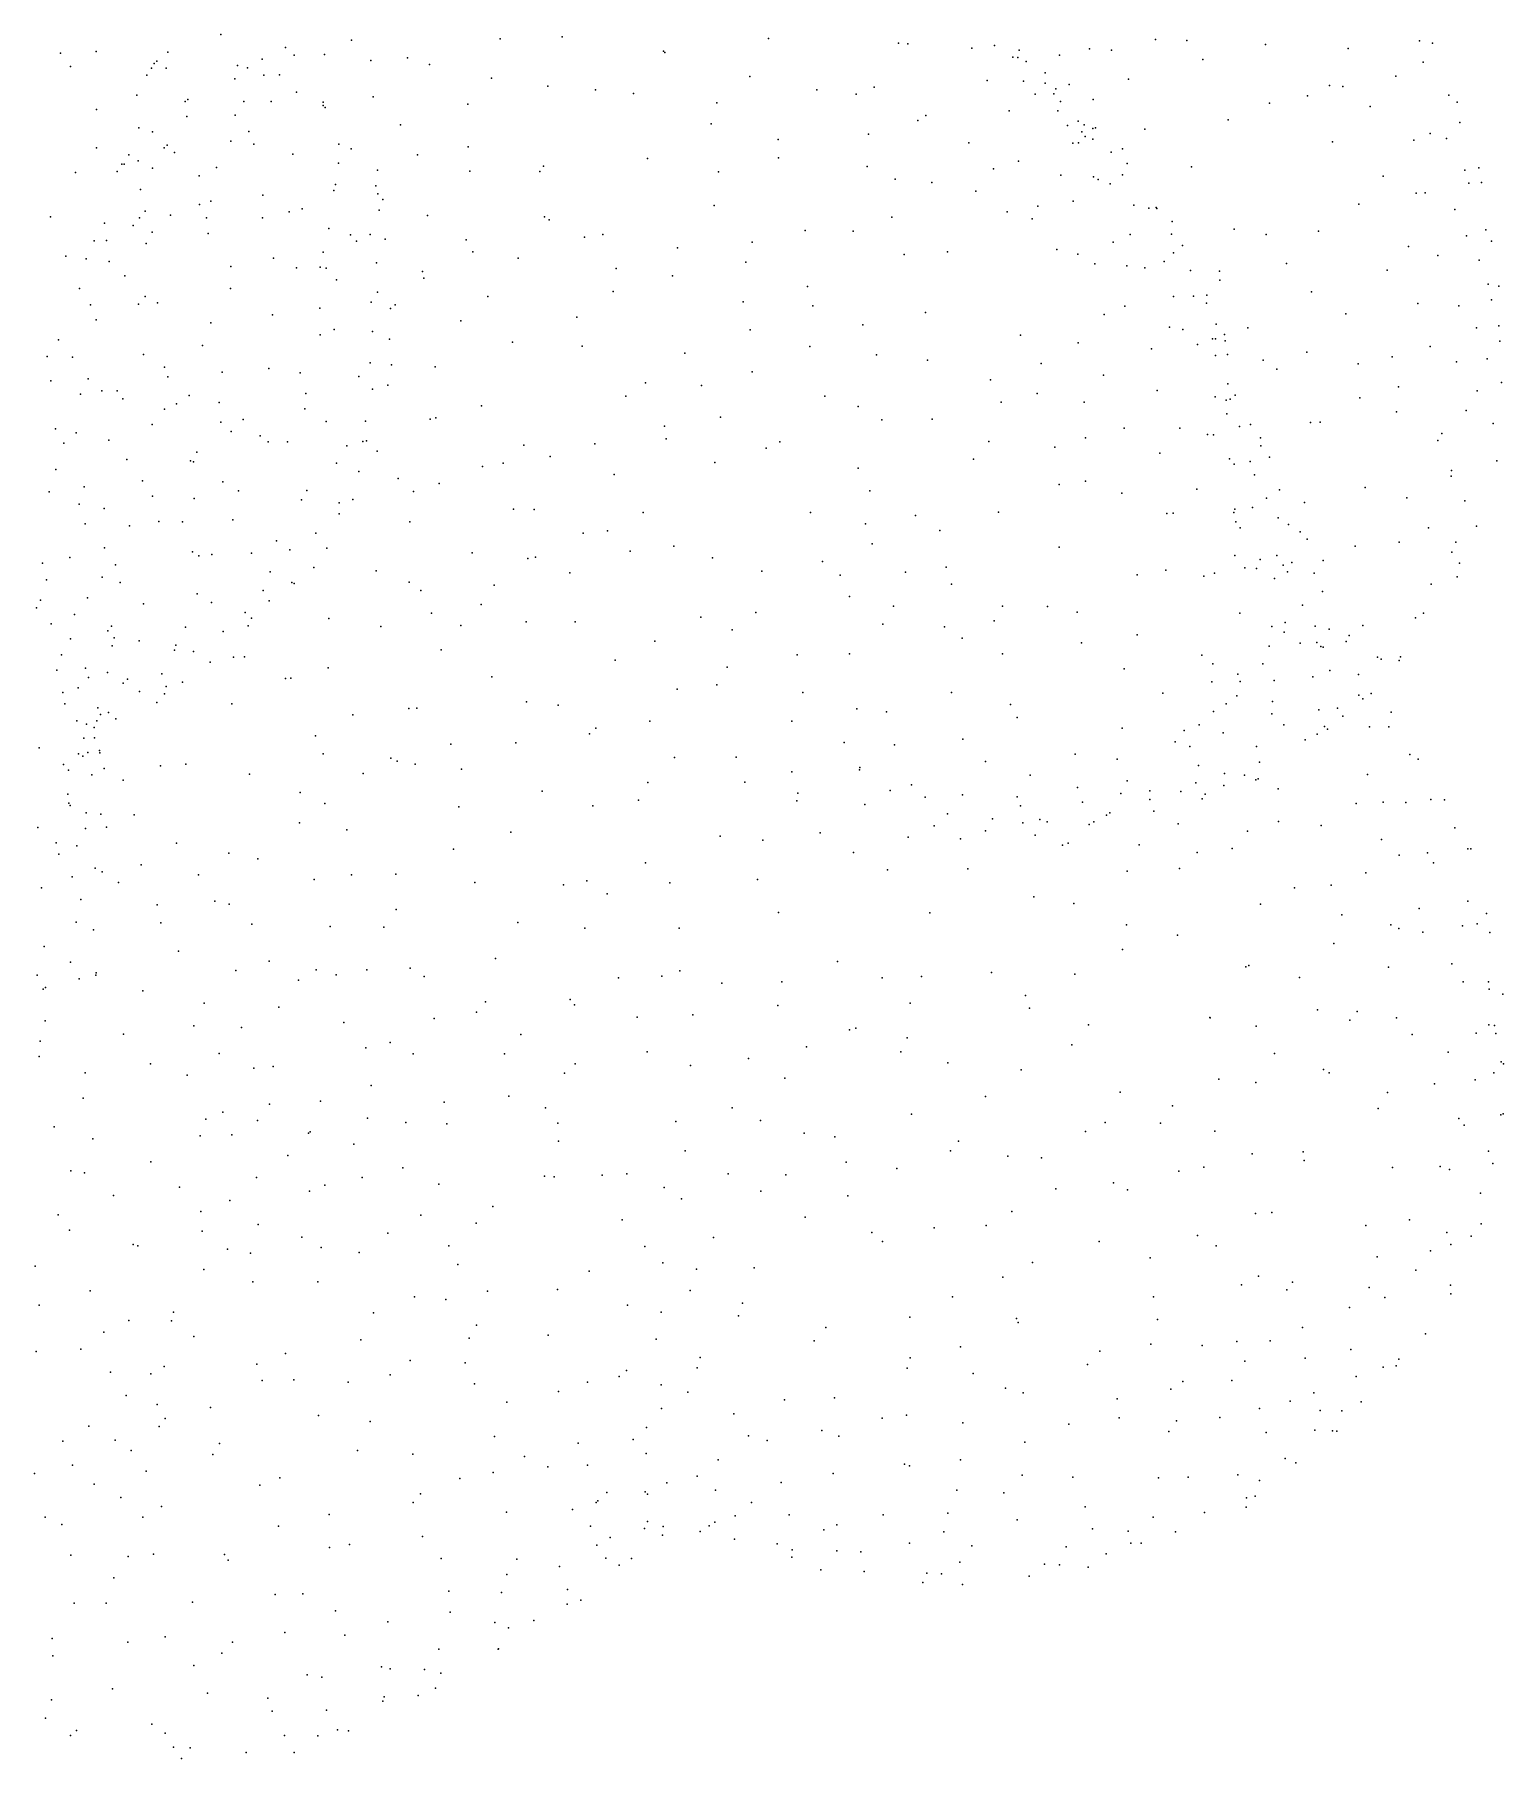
# Model space of a CAD drawing. Header units: metres. Extents: x -25 to 25, y -27.8 to 27.8.
# Drawn here: x 0.398 to 2.743, y -12.302 to -9.549 of the extents above; entities that cross this region are included whole.
import ezdxf

# ---------------------------------------------------------------- set-up
doc = ezdxf.new("R2010")
doc.units = ezdxf.units.M

msp = doc.modelspace()

# ---------------------------------------------------------------- linework, layer by layer
for p in [(0.6953, -9.5485, 15.2488), (1.2404, -9.5525, 19.9018), (1.5699, -9.5547, 19.6572), (0.4397, -9.5784, 22.1339), (0.4966, -9.5756, 15.5204), (0.6109, -9.5769, 20.8314), (0.7989, -9.5694, 21.6451), (0.8127, -9.5815, 21.5013), (0.8609, -9.5805, 20.0404), (0.9043, -9.5576, 15.2014), (1.1415, -9.5553, 15.1409), (1.4024, -9.5754, 19.7906), (1.4041, -9.5774, 15.1244), (1.7775, -9.5626, 15.1169), (1.7924, -9.5636, 19.348), (1.8944, -9.5701, 18.9823), (1.9307, -9.5661, 17.7069), (1.9702, -9.5738, 17.2523), (2.0344, -9.5817, 18.2327), (2.0823, -9.5712, 16.8957), (2.1172, -9.5738, 15.2127), (2.1879, -9.5566, 16.7439), (2.2379, -9.5579, 15.2813), (2.3635, -9.5645, 15.366), (2.4955, -9.5707, 15.5242), (2.609, -9.5587, 16.124), (2.6298, -9.5622, 15.9903), (0.4556, -9.5994, 15.5947), (0.5848, -9.6024, 20.3712), (0.589, -9.5946, 15.4541), (0.5934, -9.5909, 20.7222), (0.6081, -9.6023, 20.2711), (0.7221, -9.5983, 21.9084), (0.7383, -9.6019, 20.1055), (0.7613, -9.5879, 21.8107), (0.935, -9.5899, 19.9947), (0.9937, -9.586, 15.2206), (1.0285, -9.5967, 19.9448), (1.9601, -9.5847, 17.8783), (1.9679, -9.5854, 18.8026), (1.9814, -9.5917, 17.9595), (2.0115, -9.6098, 17.1744), (2.2632, -9.5883, 16.678), (2.6148, -9.5929, 15.7473), (0.5773, -9.6134, 20.4802), (0.718, -9.6195, 15.3923), (0.764, -9.6134, 21.1852), (0.7893, -9.6131, 15.3316), (1.1276, -9.6183, 19.897), (1.2178, -9.6309, 15.1959), (1.2938, -9.6369, 19.8108), (1.5398, -9.6157, 15.1182), (1.6469, -9.6369, 19.4972), (1.7383, -9.6328, 19.361), (1.919, -9.6219, 18.9176), (1.9767, -9.6233, 15.1454), (2.0113, -9.6262, 18.6946), (2.0286, -9.6354, 17.2939), (2.0497, -9.6284, 17.0954), (2.1445, -9.62, 16.8479), (2.4656, -9.6298, 15.4331), (2.4867, -9.6317, 16.4278), (2.5713, -9.6152, 16.2681), (0.5616, -9.6453, 22.0948), (0.6383, -9.6553, 15.4851), (0.6429, -9.6522, 22.0339), (0.732, -9.6553, 21.0557), (0.7761, -9.6554, 20.0277), (0.8165, -9.6404, 21.7546), (0.8591, -9.6568, 21.4837), (0.8591, -9.662, 21.6711), (0.8621, -9.6651, 21.576), (0.9387, -9.648, 15.3025), (1.0898, -9.6599, 15.2496), (1.3541, -9.6429, 15.1602), (1.4874, -9.6575, 19.6467), (1.7099, -9.6436, 15.1135), (1.9957, -9.6436, 17.7011), (2.0252, -9.6434, 18.0336), (2.0359, -9.6557, 17.4225), (2.088, -9.6523, 16.965), (2.3696, -9.6583, 16.5896), (2.4306, -9.6467, 16.5224), (2.5306, -9.6634, 15.5086), (2.6561, -9.6454, 15.8089), (2.6691, -9.6564, 15.9342), (0.4969, -9.6681, 15.6239), (0.6414, -9.6796, 20.1217), (0.7185, -9.6775, 15.4619), (0.9823, -9.6926, 19.8875), (1.4784, -9.6912, 15.1598), (1.8083, -9.6861, 15.1123), (1.8211, -9.6781, 19.1402), (1.954, -9.6704, 18.844), (2.0318, -9.6706, 17.6091), (2.0641, -9.6867, 18.1073), (2.3039, -9.6848, 16.6689), (2.6735, -9.6891, 16.0877), (0.5647, -9.6978, 20.6677), (0.5866, -9.7042, 20.7509), (0.7115, -9.7187, 20.9825), (0.7401, -9.7037, 21.9688), (1.5853, -9.7163, 19.4793), (1.7294, -9.7077, 19.2865), (2.0473, -9.6941, 18.5785), (2.0703, -9.7038, 18.4257), (2.0737, -9.6927, 18.341), (2.0752, -9.7114, 18.1964), (2.0875, -9.7158, 17.5213), (2.0879, -9.6989, 17.3558), (2.092, -9.6978, 17.1609), (2.1705, -9.6999, 15.1943), (2.4705, -9.72, 15.3933), (2.6004, -9.7172, 16.3153), (2.626, -9.7068, 16.2281), (2.6525, -9.7148, 15.6866), (0.4972, -9.7295, 22.181), (0.5486, -9.7408, 20.5942), (0.6051, -9.7296, 22.1199), (0.6097, -9.7251, 15.5758), (0.6214, -9.7372, 20.8276), (0.7481, -9.7239, 19.9724), (0.8104, -9.7397, 21.1677), (0.8841, -9.7238, 19.8984), (0.9038, -9.731, 21.6229), (1.0097, -9.7407, 15.3606), (1.0902, -9.7279, 15.3119), (1.3767, -9.7468, 19.6471), (1.5858, -9.7457, 15.1465), (1.8897, -9.7216, 18.9663), (2.0557, -9.7219, 15.1387), (2.0649, -9.7213, 18.0241), (2.1169, -9.7367, 17.4375), (2.1352, -9.7313, 16.964), (0.4633, -9.7687, 15.702), (0.5301, -9.7672, 20.3927), (0.5374, -9.7558, 20.4877), (0.5413, -9.7557, 15.6654), (0.5633, -9.7504, 20.1767), (0.5865, -9.7622, 20.0909), (0.6607, -9.774, 19.9687), (0.6885, -9.7609, 22.0665), (0.8832, -9.7538, 21.7714), (0.9455, -9.765, 15.4237), (1.093, -9.7667, 19.792), (1.2049, -9.7673, 19.7435), (1.2108, -9.7586, 15.2748), (1.4899, -9.7681, 19.5337), (1.7272, -9.7595, 15.1258), (1.929, -9.7629, 15.1172), (1.9689, -9.7511, 18.8072), (2.0367, -9.7734, 18.6707), (2.1348, -9.7728, 17.5881), (2.1423, -9.7546, 17.0557), (2.2451, -9.7598, 16.7775), (2.5511, -9.7747, 16.4189), (2.6817, -9.7652, 16.1356), (2.7038, -9.7616, 15.9431), (0.5673, -9.796, 20.6857), (0.8759, -9.7975, 21.8674), (0.8785, -9.7883, 21.2412), (0.9427, -9.7904, 21.463), (1.7722, -9.7794, 19.1479), (1.8306, -9.7848, 15.1168), (1.9009, -9.799, 18.9182), (2.0888, -9.7756, 18.34), (2.0961, -9.7803, 17.9591), (2.1151, -9.7872, 17.8266), (2.6041, -9.8018, 15.52), (2.6184, -9.8014, 16.3412), (2.6881, -9.7861, 15.7175), (2.7081, -9.7848, 16.0299), (0.6616, -9.8201, 22.1214), (0.6796, -9.8145, 20.8962), (0.7625, -9.8054, 21.0134), (0.8256, -9.827, 21.1346), (0.9463, -9.8031, 21.5987), (0.9483, -9.8289, 21.6807), (0.9542, -9.8119, 19.8037), (1.483, -9.8217, 15.2079), (1.9998, -9.8227, 15.1154), (2.056, -9.8148, 18.5945), (2.1533, -9.821, 17.7124), (2.1768, -9.826, 17.5363), (2.1886, -9.8248, 17.0508), (2.19, -9.8262, 17.2809), (2.5121, -9.8193, 15.3872), (2.6656, -9.8282, 15.6119), (0.4236, -9.8395, 22.247), (0.5099, -9.8498, 20.2561), (0.5556, -9.8537, 22.1934), (0.5657, -9.8416, 15.6847), (0.5746, -9.8306, 20.0369), (0.6154, -9.837, 20.8016), (0.6724, -9.8416, 15.6355), (0.7618, -9.8411, 22.0285), (0.8045, -9.8319, 15.5466), (1.0257, -9.8374, 19.7555), (1.2121, -9.8395, 19.6577), (1.2199, -9.8447, 15.3267), (1.7669, -9.8405, 15.1215), (1.9509, -9.8319, 18.8281), (1.9907, -9.8432, 18.7506), (2.2143, -9.8471, 15.163), (0.4934, -9.8782, 20.4582), (0.513, -9.8778, 20.1501), (0.5762, -9.8823, 20.7397), (0.5856, -9.8644, 19.9607), (0.6755, -9.8663, 19.8878), (0.868, -9.8586, 19.7973), (0.9024, -9.8683, 21.8266), (0.9119, -9.8785, 21.2854), (0.9341, -9.8681, 15.4974), (0.9576, -9.8755, 21.4942), (1.087, -9.8767, 15.4226), (1.2761, -9.8722, 19.5838), (1.3051, -9.8681, 15.2891), (1.5436, -9.8804, 15.191), (1.6285, -9.8614, 19.2554), (1.705, -9.8629, 19.1575), (2.12, -9.88, 18.2425), (2.1471, -9.8679, 18.0147), (2.2135, -9.8674, 17.3926), (2.2309, -9.8853, 16.8725), (2.3133, -9.8592, 16.7066), (2.3646, -9.868, 15.2379), (2.4481, -9.8626, 15.312), (2.684, -9.8701, 16.1998), (2.7151, -9.8606, 16.0955), (2.724, -9.8788, 15.8349), (0.4482, -9.9025, 15.7465), (0.4805, -9.9067, 20.3111), (0.517, -9.9112, 20.6133), (0.7796, -9.9056, 19.7983), (0.8589, -9.8962, 21.1693), (1.0976, -9.8959, 19.6528), (1.1703, -9.9058, 19.6048), (1.4246, -9.8891, 19.4376), (1.5336, -9.912, 19.2911), (1.7862, -9.9, 19.009), (1.8557, -9.8959, 15.1062), (2.0301, -9.8918, 18.6637), (2.0637, -9.8992, 18.5681), (2.2013, -9.9112, 17.8067), (2.2163, -9.8972, 17.6008), (2.5915, -9.887, 15.4436), (2.6387, -9.9013, 15.5157), (2.7046, -9.9092, 15.6684), (0.5421, -9.9342, 19.986), (0.7112, -9.9193, 20.9282), (0.8162, -9.9214, 21.0891), (0.854, -9.9201, 21.9452), (0.8639, -9.9219, 15.5632), (0.9439, -9.913, 21.3812), (1.0174, -9.9272, 19.6603), (1.0197, -9.9377, 15.4907), (1.3264, -9.9224, 19.479), (1.4164, -9.9341, 15.2634), (2.0906, -9.915, 18.4234), (2.142, -9.9181, 15.1169), (2.1705, -9.9214, 18.0895), (2.2435, -9.9252, 17.178), (2.2897, -9.9265, 15.1688), (2.3967, -9.9142, 16.6288), (2.5574, -9.925, 16.4425), (0.4697, -9.9544, 20.1873), (0.5748, -9.9669, 22.2073), (0.7109, -9.9544, 15.6678), (0.8801, -9.9406, 19.7281), (0.9455, -9.96, 21.7502), (1.1216, -9.9668, 15.4541), (1.3217, -9.9588, 15.3242), (1.6323, -9.9508, 19.1487), (2.2163, -9.967, 17.9382), (2.2482, -9.9665, 17.6992), (2.2694, -9.9647, 17.371), (2.2906, -9.941, 16.7521), (2.4368, -9.9598, 15.2585), (2.719, -9.9471, 16.1131), (2.7357, -9.9507, 15.9203), (0.4875, -9.9803, 22.2382), (0.5641, -9.9793, 15.7237), (0.5946, -9.9772, 19.8759), (0.8533, -9.9855, 21.1336), (0.9356, -9.9763, 21.3085), (0.9666, -9.9862, 21.4293), (0.9737, -9.9803, 21.5958), (1.5292, -9.9754, 15.2304), (1.6404, -9.9818, 15.167), (1.8206, -9.9924, 15.1111), (2.1387, -9.9822, 18.2866), (2.269, -9.9779, 17.546), (2.4918, -9.9947, 16.5342), (2.6064, -9.9783, 15.4203), (2.6722, -9.9821, 15.5439), (2.7244, -9.9725, 15.724), (0.4965, -10.0042, 20.0235), (0.6797, -10.0093, 19.7861), (0.778, -9.9961, 19.7308), (0.8766, -10.0196, 15.6124), (0.9377, -10.023, 21.8062), (1.0788, -10.0061, 19.5245), (1.2641, -10, 19.3879), (1.5408, -10.0202, 19.1528), (1.7207, -10.0125, 19.0177), (2.1058, -9.9958, 18.3836), (2.2098, -10.016, 18.1005), (2.2315, -10.0199, 15.1246), (2.2843, -10.011, 17.6253), (2.3353, -10.0168, 15.1611), (2.7004, -10.0173, 16.1982), (2.7359, -10.0137, 16.0264), (0.4363, -10.0361, 20.1759), (0.666, -10.0452, 15.7103), (0.8543, -10.028, 19.6715), (0.9647, -10.0349, 21.7086), (1.161, -10.04, 19.415), (1.2722, -10.0463, 19.3167), (1.6356, -10.0471, 19.0573), (1.972, -10.0287, 18.7155), (2.0641, -10.0408, 18.5241), (2.1811, -10.0506, 18.2241), (2.2548, -10.0435, 17.9304), (2.2789, -10.0345, 17.7484), (2.2835, -10.0344, 17.0173), (2.2977, -10.0277, 17.2974), (2.2988, -10.038, 17.4808), (2.626, -10.0468, 16.355), (2.7374, -10.0384, 15.8076), (0.4184, -10.063, 15.8054), (0.4585, -10.064, 20.5039), (0.5718, -10.0598, 15.7497), (0.9337, -10.073, 21.3335), (0.9677, -10.0761, 21.6129), (1.4362, -10.0574, 19.1938), (1.7421, -10.0603, 15.1371), (1.8237, -10.0686, 18.8639), (2.0053, -10.0741, 15.0892), (2.2834, -10.0612, 16.9206), (2.3028, -10.0597, 17.1947), (2.3598, -10.0689, 16.6766), (2.4291, -10.0558, 16.602), (2.5111, -10.0743, 15.2947), (2.5658, -10.0636, 16.4308), (2.6683, -10.0713, 15.5141), (2.7173, -10.0664, 15.648), (0.4243, -10.1019, 22.2411), (0.4837, -10.0984, 20.6091), (0.6058, -10.0796, 20.7975), (0.6109, -10.0953, 19.8372), (0.6977, -10.0876, 22.1125), (0.7722, -10.0821, 22.0423), (0.8223, -10.0891, 15.6765), (0.9156, -10.0949, 15.6398), (1.0379, -10.0794, 15.5604), (1.3733, -10.1047, 15.35), (1.5437, -10.0875, 19.0815), (1.9242, -10.1, 15.0936), (2.1049, -10.0928, 18.4023), (2.3815, -10.083, 15.1909), (2.7401, -10.1041, 15.8682), (0.4717, -10.1229, 20.0059), (0.5054, -10.1177, 15.798), (0.5299, -10.1176, 22.1995), (0.5391, -10.1303, 19.914), (0.6447, -10.1252, 20.857), (0.831, -10.1217, 21.1272), (0.9374, -10.1149, 19.6002), (0.9622, -10.1084, 21.5251), (1.3419, -10.1264, 19.1766), (1.4629, -10.1092, 19.1195), (1.66, -10.1263, 15.1873), (1.9988, -10.1218, 18.6219), (2.1904, -10.1172, 15.108), (2.2829, -10.1275, 17.893), (2.3007, -10.1324, 17.7856), (2.3033, -10.1066, 16.7788), (2.3068, -10.1308, 17.0609), (2.3149, -10.1244, 17.6193), (2.5139, -10.1287, 16.4802), (2.5758, -10.1111, 15.3635), (2.7014, -10.1175, 16.1631), (0.6054, -10.1468, 15.7757), (0.6249, -10.1386, 22.1548), (0.6926, -10.1363, 19.7735), (0.8298, -10.1462, 21.9601), (1.1117, -10.1417, 15.5506), (1.4933, -10.1599, 15.3011), (1.7129, -10.1427, 18.9177), (1.9412, -10.1359, 18.6892), (2.0739, -10.1356, 18.477), (2.3014, -10.1544, 16.8856), (2.5726, -10.1514, 16.3995), (2.6836, -10.1489, 15.5504), (0.4313, -10.1786, 20.495), (0.4643, -10.1846, 20.5934), (0.5859, -10.1714, 20.7894), (0.6953, -10.1677, 20.9292), (0.7122, -10.1824, 22.0692), (0.7313, -10.1636, 15.7351), (0.8639, -10.1668, 19.6484), (0.9265, -10.1663, 21.7571), (1.0299, -10.1628, 15.62), (1.0386, -10.161, 19.4421), (1.4037, -10.1743, 19.0838), (1.7506, -10.164, 15.1523), (1.8313, -10.163, 18.7917), (2.1375, -10.1771, 18.3335), (2.2266, -10.1771, 18.1632), (2.2707, -10.1872, 18.0454), (2.2805, -10.1879, 15.1304), (2.3218, -10.1744, 16.7146), (2.3392, -10.1716, 17.2414), (2.435, -10.168, 15.2249), (2.4507, -10.1675, 16.5503), (2.6451, -10.1856, 16.2842), (2.7267, -10.1697, 16.0052), (0.4446, -10.2014, 22.2134), (0.5168, -10.1962, 20.6852), (0.6573, -10.2157, 15.7857), (0.7585, -10.1894, 21.012), (0.7712, -10.1993, 19.7091), (0.8017, -10.1989, 21.0955), (0.8968, -10.2056, 21.2892), (0.9222, -10.1984, 15.6858), (0.9281, -10.1973, 21.3932), (0.9449, -10.2139, 21.4952), (1.1793, -10.2045, 19.235), (1.2924, -10.2021, 15.4668), (1.4064, -10.1943, 15.3678), (1.5662, -10.2094, 18.9655), (1.5882, -10.1992, 15.2515), (1.9217, -10.1984, 15.0984), (2.0268, -10.2076, 18.5313), (2.0758, -10.1928, 15.0868), (2.3555, -10.1927, 17.4469), (2.356, -10.2054, 17.5396), (2.6383, -10.197, 15.4368), (0.432, -10.2431, 20.0202), (0.5455, -10.2274, 22.1684), (0.6468, -10.2292, 22.1135), (0.6521, -10.2309, 20.8925), (0.8801, -10.2332, 21.8289), (1.1135, -10.2385, 19.2941), (1.146, -10.2334, 15.5886), (1.2212, -10.2223, 19.1544), (1.4841, -10.2322, 18.9953), (1.7131, -10.2413, 18.8417), (1.8969, -10.227, 18.6924), (2.1945, -10.2171, 18.2566), (2.3059, -10.2263, 17.9088), (2.3134, -10.2347, 16.7903), (2.3386, -10.2306, 17.7294), (2.3699, -10.2234, 17.3169), (2.7324, -10.2292, 15.8546), (0.5702, -10.2612, 20.7737), (0.6985, -10.2628, 20.9728), (0.9158, -10.2464, 21.7082), (0.9788, -10.2578, 19.4782), (1.0439, -10.2654, 19.3735), (1.3237, -10.2512, 19.0498), (2.0337, -10.2675, 15.104), (2.0758, -10.2618, 18.4448), (2.3457, -10.2516, 17.0668), (2.6597, -10.2537, 15.5135), (2.6603, -10.2448, 16.2029), (0.4213, -10.2791, 20.4721), (0.4774, -10.271, 20.6236), (0.5863, -10.2861, 15.8582), (0.6529, -10.2895, 19.8048), (0.7238, -10.2774, 19.7447), (0.8244, -10.2917, 21.8722), (0.833, -10.277, 15.7564), (0.8845, -10.2964, 21.418), (0.9064, -10.2913, 19.5796), (1.003, -10.2784, 15.6982), (1.7314, -10.2774, 15.1924), (2.1339, -10.2813, 18.3453), (2.2539, -10.2749, 18.1298), (2.3651, -10.2893, 16.6058), (2.3857, -10.2756, 17.2414), (2.4254, -10.2958, 16.5092), (2.5227, -10.2718, 15.3166), (2.589, -10.2883, 16.3072), (2.6817, -10.2934, 16.0919), (0.4691, -10.2988, 22.148), (0.5093, -10.3056, 15.8957), (0.7145, -10.3239, 21.0393), (0.8846, -10.3143, 21.5106), (1.1629, -10.3064, 15.6388), (1.196, -10.3071, 19.136), (1.3695, -10.3122, 15.4849), (1.6367, -10.3122, 18.8379), (1.8045, -10.3167, 15.1745), (1.9371, -10.3113, 18.6072), (2.2058, -10.3135, 18.2436), (2.216, -10.3133, 15.1453), (2.3127, -10.3119, 17.9332), (2.3144, -10.3064, 16.844), (2.3428, -10.3041, 16.9703), (2.3836, -10.3206, 17.1131), (0.4787, -10.3302, 19.9408), (0.5495, -10.3333, 22.0924), (0.5967, -10.3262, 20.876), (0.6344, -10.3269, 22.0443), (0.8472, -10.3452, 21.715), (0.9975, -10.327, 19.4177), (1.2738, -10.3449, 15.5956), (1.3126, -10.3412, 18.9791), (1.7248, -10.3299, 18.7649), (1.8433, -10.3409, 18.6612), (2.3159, -10.3271, 16.6771), (2.3227, -10.3367, 15.1811), (2.4, -10.3312, 17.6247), (2.4189, -10.343, 17.4797), (2.6235, -10.3365, 16.1929), (2.7001, -10.3339, 15.8851), (0.5097, -10.3684, 20.6647), (0.6502, -10.3747, 20.9931), (0.681, -10.3793, 15.8828), (0.7446, -10.3772, 21.1569), (0.7844, -10.3573, 19.6953), (0.8055, -10.3716, 21.3034), (0.8647, -10.3691, 15.8025), (1.0966, -10.3765, 15.7154), (1.3489, -10.3735, 15.5549), (1.4188, -10.366, 18.9057), (1.7351, -10.362, 15.2319), (2.034, -10.3671, 18.4677), (2.3144, -10.3808, 16.8001), (2.3814, -10.3808, 17.8112), (2.4296, -10.3545, 17.377), (2.5065, -10.3657, 15.345), (2.5767, -10.3594, 15.4199), (2.6607, -10.3755, 15.6236), (2.6672, -10.3594, 16.0298), (0.4106, -10.3929, 20.0671), (0.4546, -10.3838, 20.5326), (0.5275, -10.3957, 19.9047), (0.6603, -10.3812, 19.8019), (0.7742, -10.4065, 21.7813), (0.8442, -10.3998, 19.6425), (0.9436, -10.4051, 19.5196), (1.1854, -10.3853, 19.0924), (1.1979, -10.3834, 15.6788), (1.2527, -10.4085, 18.9684), (1.4807, -10.3843, 15.4357), (1.5591, -10.4056, 18.8043), (1.6563, -10.3903, 18.7698), (1.7887, -10.4071, 18.6615), (1.8533, -10.3992, 15.1833), (2.2044, -10.4043, 18.2483), (2.3305, -10.4003, 17.9385), (2.3492, -10.4014, 16.5384), (2.3547, -10.3871, 16.9156), (2.3917, -10.3959, 17.0306), (2.3984, -10.4065, 16.4567), (2.4051, -10.392, 17.7179), (2.4556, -10.3886, 16.3959), (2.6728, -10.393, 15.9427), (0.4174, -10.4194, 20.3828), (0.5059, -10.4152, 15.9583), (0.5346, -10.4236, 20.7863), (0.8088, -10.4236, 21.656), (0.8124, -10.4253, 21.4672), (0.996, -10.423, 19.3993), (1.1319, -10.4279, 19.1491), (1.6844, -10.4122, 15.279), (1.8622, -10.4263, 18.6086), (2.1584, -10.4113, 15.1568), (2.2651, -10.4137, 15.1918), (2.2819, -10.409, 18.0904), (2.3775, -10.4172, 15.2527), (2.4411, -10.409, 17.5568), (2.6279, -10.4267, 16.0696), (2.6693, -10.415, 15.7363), (0.4076, -10.4518, 20.2967), (0.4827, -10.4484, 20.622), (0.5718, -10.4578, 20.9198), (0.6578, -10.442, 21.0626), (0.6808, -10.4558, 21.8878), (0.763, -10.4364, 19.7153), (0.7725, -10.4533, 15.897), (1.0147, -10.4364, 15.7792), (1.1111, -10.459, 15.7573), (1.6991, -10.4463, 18.7017), (1.7695, -10.4615, 15.2703), (1.9435, -10.4616, 18.5243), (2.0152, -10.4623, 15.1798), (2.4223, -10.4601, 15.3227), (2.4542, -10.4383, 17.2505), (0.4011, -10.464, 16.0293), (0.4246, -10.49, 22.0018), (0.4618, -10.475, 20.4963), (0.7341, -10.4715, 21.2978), (0.7443, -10.481, 21.3852), (0.8677, -10.4813, 19.5942), (1.032, -10.4727, 19.2916), (1.1827, -10.4868, 19.023), (1.2613, -10.4867, 15.7206), (1.4617, -10.4793, 18.7955), (1.5498, -10.4719, 15.4443), (1.7524, -10.4904, 18.64), (1.93, -10.4852, 15.2093), (2.0629, -10.4714, 18.4106), (2.3226, -10.4728, 16.4909), (2.3947, -10.4879, 16.3676), (2.603, -10.4803, 16.0087), (2.6156, -10.473, 15.6227), (0.4557, -10.5135, 20.4176), (0.5149, -10.501, 19.895), (0.5208, -10.4933, 16.012), (0.5254, -10.5121, 20.7329), (0.5652, -10.5167, 20.9937), (0.639, -10.4951, 15.9698), (0.6993, -10.5021, 21.7268), (0.739, -10.493, 21.6114), (0.9509, -10.4938, 19.4659), (1.0786, -10.4925, 19.1929), (1.3885, -10.5176, 15.6651), (1.5121, -10.4993, 15.5335), (1.851, -10.4944, 15.2494), (1.8792, -10.5127, 18.5544), (2.1584, -10.5074, 18.295), (2.3736, -10.494, 17.9225), (2.3929, -10.5033, 16.9155), (2.4424, -10.4934, 17.7499), (2.465, -10.4981, 17.1368), (2.4921, -10.5182, 17.5489), (2.4971, -10.5084, 17.4123), (2.5189, -10.4924, 16.1823), (0.4412, -10.5393, 21.9355), (0.5219, -10.525, 20.8371), (0.6217, -10.5316, 19.8131), (0.6239, -10.524, 21.8311), (0.652, -10.5338, 21.2297), (0.7158, -10.543, 15.9819), (0.7334, -10.5426, 19.7063), (1.0473, -10.5315, 15.8279), (1.6158, -10.5395, 18.6766), (1.6994, -10.5377, 15.3803), (1.9437, -10.5377, 18.4852), (2.0697, -10.5199, 15.2145), (2.2619, -10.5398, 18.133), (2.3694, -10.5253, 15.338), (2.4186, -10.5206, 17.8547), (2.4454, -10.5198, 16.2492), (2.4518, -10.5262, 17.0478), (2.4556, -10.5271, 15.4175), (2.5422, -10.543, 15.5773), (2.5481, -10.5462, 16.0044), (2.5788, -10.5423, 15.6903), (0.4337, -10.5636, 20.1214), (0.4794, -10.5608, 16.0799), (0.5146, -10.5676, 20.6696), (0.6014, -10.5695, 16.0407), (0.6785, -10.5511, 21.4672), (0.8669, -10.5603, 19.5651), (1.325, -10.5477, 15.7438), (1.5036, -10.5592, 18.7161), (2.1379, -10.5618, 15.254), (2.2794, -10.5537, 16.6085), (2.319, -10.5703, 16.716), (2.359, -10.5537, 16.8178), (2.4658, -10.5644, 17.792), (2.5119, -10.5709, 17.221), (2.5767, -10.5482, 15.7922), (0.4433, -10.5995, 20.2362), (0.4678, -10.592, 19.9277), (0.484, -10.5753, 21.8543), (0.5398, -10.5845, 21.7783), (0.5467, -10.578, 21.0737), (0.5657, -10.598, 19.8366), (0.6081, -10.5897, 21.2788), (0.6341, -10.5832, 21.403), (0.7985, -10.5771, 19.6328), (0.8074, -10.5765, 15.9422), (1.1279, -10.5744, 19.0493), (1.4238, -10.5941, 15.7348), (1.4871, -10.5871, 15.6594), (1.6245, -10.5994, 15.5499), (1.8618, -10.5993, 18.52), (2.1992, -10.6006, 15.3172), (2.2774, -10.5826, 16.5128), (2.3227, -10.5819, 16.3335), (2.3769, -10.5804, 16.255), (2.439, -10.5744, 16.1632), (2.5321, -10.6012, 17.553), (0.4464, -10.6174, 16.1345), (0.4989, -10.6241, 20.9709), (0.5933, -10.6157, 21.5248), (0.6058, -10.6016, 21.6579), (0.7129, -10.6174, 16.0213), (0.9957, -10.6252, 15.899), (1.0084, -10.6246, 19.2485), (1.1836, -10.6142, 15.8411), (1.2342, -10.6195, 18.8592), (1.7108, -10.6255, 15.4754), (1.956, -10.6188, 15.3273), (2.3005, -10.6176, 15.3762), (2.3174, -10.605, 18.0911), (2.3746, -10.6139, 15.4285), (2.4486, -10.6269, 16.0012), (2.4785, -10.6246, 16.9922), (2.5121, -10.6039, 17.6693), (2.5189, -10.6094, 15.6713), (0.4654, -10.6447, 21.6733), (0.4808, -10.6501, 21.5806), (0.4934, -10.6555, 21.0691), (0.4976, -10.6449, 20.8369), (0.5033, -10.6346, 20.7537), (0.5164, -10.6313, 21.1539), (0.5278, -10.6417, 21.2859), (0.906, -10.635, 19.4633), (1.3804, -10.645, 18.7313), (1.6069, -10.6452, 18.6238), (1.758, -10.6303, 18.563), (1.9668, -10.6395, 18.429), (2.2573, -10.6511, 18.1829), (2.2803, -10.6297, 16.4108), (2.3732, -10.6338, 16.1426), (2.3926, -10.651, 15.5175), (2.4576, -10.654, 17.8965), (2.487, -10.6374, 15.8321), (2.5292, -10.6544, 17.1235), (2.5602, -10.6544, 17.2469), (2.564, -10.6308, 17.4373), (0.477, -10.6726, 19.9033), (0.4936, -10.6718, 21.3915), (0.8466, -10.6687, 19.5396), (1.0628, -10.6821, 15.906), (1.1664, -10.6798, 18.9257), (1.2842, -10.6654, 18.7971), (1.294, -10.6567, 15.8341), (1.6908, -10.6793, 15.5999), (1.7709, -10.683, 15.5242), (1.8803, -10.6741, 15.4104), (2.1347, -10.6565, 15.3457), (2.2189, -10.6785, 15.4099), (2.2335, -10.6603, 16.3163), (2.2958, -10.6639, 16.632), (2.4267, -10.675, 15.6407), (2.4456, -10.666, 16.8894), (2.4621, -10.6581, 15.7209), (0.4056, -10.6876, 21.5966), (0.4682, -10.6973, 21.2106), (0.4753, -10.7012, 21.0004), (0.4829, -10.6955, 20.312), (0.502, -10.6919, 16.1716), (0.5023, -10.6959, 20.4312), (0.8588, -10.6975, 15.9806), (0.9667, -10.7041, 15.9453), (0.9772, -10.7089, 19.2606), (1.42, -10.7032, 15.8397), (1.5184, -10.7029, 18.6266), (1.9161, -10.7096, 18.4443), (2.0597, -10.6979, 15.3993), (2.1266, -10.7057, 18.3215), (2.2424, -10.6857, 16.2352), (2.3491, -10.6857, 16.052), (2.3538, -10.7108, 18.0986), (2.5936, -10.6985, 17.54), (2.6068, -10.7059, 17.3269), (0.4443, -10.7146, 20.0542), (0.4524, -10.7235, 21.1065), (0.4898, -10.731, 20.78), (0.5092, -10.7209, 20.5474), (0.599, -10.7167, 16.1561), (0.6396, -10.7137, 19.7209), (0.7413, -10.73, 19.6053), (0.9229, -10.7288, 19.341), (1.0057, -10.7138, 19.1722), (1.0795, -10.7218, 19.0399), (1.6072, -10.7261, 15.7486), (1.7153, -10.7232, 15.6789), (1.7155, -10.7195, 18.5459), (1.9877, -10.7315, 15.4719), (2.2561, -10.716, 16.1485), (2.2979, -10.7286, 18.1748), (2.3298, -10.7315, 15.6077), (2.3514, -10.7371, 15.7575), (2.5263, -10.7307, 17.8519), (0.4514, -10.7619, 19.9119), (0.5394, -10.7395, 19.8166), (0.8219, -10.7593, 19.4886), (1.2086, -10.7572, 18.8534), (1.3772, -10.7433, 18.7153), (1.5319, -10.7426, 15.8303), (1.6165, -10.76, 18.5691), (1.7639, -10.756, 15.7671), (1.7983, -10.7472, 18.4866), (1.8794, -10.7629, 15.6002), (1.9667, -10.7662, 15.58), (2.063, -10.7514, 18.3568), (2.1323, -10.7606, 16.2337), (2.1426, -10.7406, 15.4728), (2.1788, -10.7563, 16.0652), (2.228, -10.7576, 18.2518), (2.2519, -10.7436, 16.5589), (2.2672, -10.7621, 15.907), (2.2967, -10.748, 16.6382), (2.3479, -10.7391, 15.862), (2.3837, -10.7534, 16.7424), (0.4528, -10.7761, 20.9443), (0.4551, -10.78, 20.1278), (0.4807, -10.7915, 20.2658), (0.504, -10.7939, 20.3666), (0.8613, -10.777, 19.4058), (1.0756, -10.7822, 15.9486), (1.2896, -10.7804, 18.7755), (1.3625, -10.7712, 15.9098), (1.6153, -10.7726, 15.8741), (1.7234, -10.7781, 15.8432), (1.8202, -10.7666, 15.6978), (1.8554, -10.7934, 15.8368), (1.9721, -10.7807, 18.3925), (2.0712, -10.7748, 15.5726), (2.1147, -10.7919, 16.0012), (2.1789, -10.7704, 15.5944), (2.1849, -10.7891, 15.8877), (2.2624, -10.7695, 15.6554), (2.508, -10.777, 16.9315), (2.5511, -10.7748, 17.044), (2.5872, -10.7749, 17.7874), (2.6271, -10.7705, 17.6331), (2.6492, -10.771, 17.3984), (0.4034, -10.8152, 19.9653), (0.4795, -10.8168, 20.7513), (0.5127, -10.8144, 20.4546), (0.5569, -10.7946, 19.7544), (0.8213, -10.8074, 16.0785), (0.8969, -10.8188, 19.2952), (1.8343, -10.8123, 15.9717), (1.9165, -10.8202, 16.0367), (1.9276, -10.8012, 15.7573), (1.9757, -10.8074, 15.912), (2.0029, -10.8025, 16.1282), (2.0145, -10.806, 15.8119), (2.0816, -10.8104, 15.8879), (2.0895, -10.8062, 15.6613), (2.1097, -10.7953, 16.3349), (2.224, -10.809, 16.4953), (2.3345, -10.8212, 16.6579), (2.3843, -10.8054, 18.12), (2.4522, -10.812, 16.8229), (2.6654, -10.8157, 17.5687), (0.4324, -10.8394, 20.0609), (0.4656, -10.8445, 19.8538), (0.6247, -10.8401, 19.6635), (1.1585, -10.8227, 15.9493), (1.4928, -10.8288, 18.6114), (1.5608, -10.8353, 15.968), (1.6522, -10.8235, 15.9556), (1.7928, -10.8303, 18.4593), (1.8762, -10.8331, 18.4344), (1.9956, -10.8276, 16.2305), (2.0393, -10.8432, 16.3098), (2.0483, -10.8401, 18.3691), (2.1615, -10.8428, 16.4356), (2.31, -10.8484, 18.2215), (2.5485, -10.8341, 17.9311), (2.6866, -10.8491, 17.3376), (0.4367, -10.8578, 20.8646), (0.5685, -10.8747, 16.2979), (0.7083, -10.8562, 16.1908), (0.7545, -10.8653, 19.4943), (1.067, -10.8498, 18.9842), (1.3737, -10.8713, 15.9583), (1.7058, -10.8548, 16.0213), (2.2543, -10.8549, 16.5645), (2.5768, -10.8591, 16.998), (2.6217, -10.8555, 17.8351), (2.6314, -10.8717, 17.0914), (2.6909, -10.8492, 17.4221), (0.4584, -10.8938, 20.173), (0.495, -10.8799, 20.6407), (0.5061, -10.8859, 20.5388), (0.5321, -10.9028, 19.7053), (0.6596, -10.8905, 19.5948), (0.8447, -10.8979, 19.3082), (0.9041, -10.8909, 19.2128), (0.9747, -10.8895, 16.0486), (1.101, -10.9029, 16.009), (1.2798, -10.9005, 15.9763), (1.4124, -10.9035, 18.6592), (1.5523, -10.8983, 18.5659), (1.7599, -10.8825, 16.0978), (1.8882, -10.8811, 16.1736), (2.1424, -10.8848, 18.3378), (2.2262, -10.8804, 18.283), (2.5235, -10.8873, 18.0286), (0.4092, -10.9115, 16.3828), (0.472, -10.9302, 19.7725), (1.2425, -10.9068, 18.8032), (1.3124, -10.9211, 18.7458), (1.9932, -10.9259, 16.3308), (2.4095, -10.9114, 18.157), (2.4679, -10.9073, 16.8089), (0.5941, -10.9385, 19.632), (0.686, -10.9328, 16.2788), (0.7089, -10.9374, 19.4984), (0.9753, -10.9461, 19.0698), (1.5857, -10.9511, 16.0695), (1.8274, -10.9512, 18.4414), (2.0575, -10.9364, 18.3827), (2.3556, -10.9376, 18.2254), (2.4852, -10.9544, 18.1071), (2.6086, -10.9443, 17.9385), (2.6863, -10.9327, 17.2009), (2.7164, -10.9527, 17.5911), (0.4644, -10.9663, 20.6739), (0.4924, -10.9788, 16.435), (0.5995, -10.9675, 16.386), (0.7448, -10.9697, 19.4031), (0.8698, -10.973, 19.211), (0.9555, -10.9741, 16.1287), (1.1698, -10.9666, 16.043), (1.2768, -10.9757, 16.0336), (1.4274, -10.9758, 16.0442), (2.1416, -10.9704, 18.3608), (2.5636, -10.9706, 16.9278), (2.5764, -10.9765, 18.0194), (2.6147, -10.9824, 17.0098), (2.6776, -10.9724, 17.8185), (2.701, -10.9692, 17.6744), (2.7215, -10.983, 17.4803), (0.4133, -11.0053, 19.8225), (0.628, -11.0124, 19.5488), (2.1352, -11.0097, 16.4635), (2.2229, -10.9872, 16.5505), (2.4725, -11.0004, 16.8009), (0.4555, -11.0304, 20.3148), (0.7725, -11.0285, 19.3228), (0.9977, -11.04, 19.0156), (1.134, -11.0245, 18.8905), (1.6799, -11.0292, 16.1618), (2.332, -11.0375, 16.6342), (2.3369, -11.0354, 18.2843), (2.5597, -11.0381, 18.083), (2.6607, -11.0329, 17.0849), (0.4024, -11.051, 20.1503), (0.4691, -11.0567, 20.4331), (0.496, -11.051, 16.4992), (0.4962, -11.0471, 19.674), (0.7193, -11.0436, 16.3775), (0.8196, -11.0587, 19.2059), (0.8477, -11.0425, 16.2726), (0.8797, -11.0502, 19.1326), (0.9286, -11.0422, 16.2129), (1.0201, -11.0531, 16.1536), (1.3304, -11.0553, 18.7479), (1.3994, -11.0527, 16.102), (1.4285, -11.0439, 18.6631), (1.4954, -11.0638, 18.6097), (1.5912, -11.0617, 16.1542), (1.7514, -11.0551, 16.2277), (1.8142, -11.053, 18.4401), (1.9259, -11.0467, 16.339), (2.059, -11.0492, 18.4028), (2.4175, -11.0548, 18.2325), (2.6788, -11.0614, 17.8897), (2.7193, -11.0616, 17.7446), (0.4121, -11.0732, 16.5248), (0.4155, -11.0709, 20.7188), (0.5708, -11.0758, 19.5717), (0.6687, -11.0958, 19.4339), (1.1181, -11.0937, 16.1596), (1.253, -11.0899, 16.1208), (1.7962, -11.0955, 16.2878), (1.9804, -11.0836, 18.4137), (2.7205, -11.0731, 17.2582), (2.7423, -11.0815, 17.4127), (0.4153, -11.1238, 20.2998), (0.7883, -11.1023, 16.3939), (1.0361, -11.1199, 16.2105), (1.1037, -11.1098, 18.9123), (1.2603, -11.0982, 18.8122), (1.3601, -11.1182, 16.1571), (1.4493, -11.1145, 16.1568), (1.585, -11.0992, 18.5434), (1.9864, -11.1036, 16.3974), (2.2746, -11.1186, 16.6024), (2.275, -11.1189, 18.3407), (2.4462, -11.1065, 16.7528), (2.498, -11.1226, 16.8255), (2.5096, -11.1091, 18.1701), (2.5723, -11.1191, 16.9155), (0.5401, -11.1452, 16.5911), (0.6526, -11.1321, 16.5454), (0.7286, -11.1344, 16.4888), (0.892, -11.1263, 16.3419), (1.1744, -11.1455, 18.8703), (1.6991, -11.1385, 18.4646), (1.7091, -11.1357, 16.2622), (1.791, -11.1513, 18.4441), (2.0807, -11.1304, 16.4676), (2.3484, -11.1324, 16.6608), (2.5977, -11.1455, 18.0773), (2.6999, -11.1435, 17.1615), (2.7197, -11.1302, 17.8126), (2.729, -11.1313, 17.3237), (2.7313, -11.144, 17.7103), (0.4068, -11.1562, 20.6404), (0.6928, -11.1763, 19.3781), (0.9272, -11.167, 19.0358), (0.9657, -11.1584, 16.3081), (1.0027, -11.1766, 18.9842), (1.1482, -11.1768, 16.2429), (1.376, -11.1732, 18.7225), (1.6305, -11.1653, 16.2553), (1.7809, -11.1733, 16.3321), (2.0542, -11.162, 18.4092), (2.3779, -11.1763, 18.2899), (2.6552, -11.1739, 17.9878), (0.4056, -11.181, 20.3749), (0.479, -11.2071, 19.6571), (0.5831, -11.1928, 16.6566), (0.7484, -11.1994, 19.2746), (0.7791, -11.1969, 16.5354), (1.261, -11.1928, 18.8214), (1.4455, -11.195, 16.2335), (1.5377, -11.1841, 16.2467), (1.8561, -11.1908, 16.3682), (1.9731, -11.2022, 18.4208), (2.4557, -11.2015, 16.7974), (2.4648, -11.2068, 18.2272), (2.7279, -11.2068, 17.769), (2.7397, -11.1892, 17.4342), (2.7433, -11.1925, 17.5439), (0.6415, -11.2104, 19.442), (0.9354, -11.2274, 16.4635), (1.2444, -11.2077, 16.246), (1.5958, -11.2153, 18.5367), (2.2887, -11.2168, 18.3496), (2.348, -11.2223, 16.6842), (2.6332, -11.2245, 17.0573), (2.6982, -11.2179, 17.8767), (0.4758, -11.2474, 16.7169), (0.7733, -11.2568, 16.6591), (0.8545, -11.2521, 16.5818), (1.0522, -11.254, 18.95), (1.1554, -11.2444, 18.8831), (1.9163, -11.2446, 16.419), (2.1314, -11.238, 18.4006), (2.2148, -11.2595, 18.3776), (2.558, -11.2386, 16.9267), (0.6714, -11.2807, 19.3739), (0.6987, -11.27, 16.7293), (0.7542, -11.2831, 19.2235), (0.9298, -11.2794, 19.0251), (0.9908, -11.2863, 16.5063), (1.0563, -11.2884, 16.4503), (1.214, -11.2628, 16.3153), (1.2333, -11.2872, 18.849), (1.4219, -11.2845, 18.6959), (1.512, -11.2629, 18.6145), (1.5572, -11.2833, 16.3301), (1.7983, -11.2729, 16.3876), (2.1074, -11.2862, 16.5403), (2.1958, -11.2871, 16.5969), (2.5434, -11.2638, 18.1644), (2.6719, -11.2797, 17.1325), (2.7391, -11.2742, 17.4527), (2.7426, -11.2722, 17.6292), (0.4296, -11.293, 19.7029), (0.4914, -11.3123, 16.8088), (0.6627, -11.3075, 16.7989), (0.7128, -11.3058, 19.2971), (0.8352, -11.3033, 16.7257), (0.8381, -11.301, 19.0785), (1.2347, -11.3159, 16.3825), (1.627, -11.3031, 18.5187), (1.6756, -11.309, 16.3709), (1.873, -11.3159, 16.439), (2.0762, -11.3009, 18.4136), (2.2824, -11.3, 16.6568), (2.6805, -11.2907, 17.9554), (0.8027, -11.3389, 16.8006), (0.908, -11.3209, 16.6682), (1.4369, -11.3313, 16.3729), (1.8603, -11.3313, 18.4289), (1.9519, -11.3401, 18.4169), (2.0059, -11.3425, 16.5267), (2.342, -11.3362, 18.325), (2.4234, -11.3333, 16.8132), (2.7192, -11.3321, 17.8188), (0.4561, -11.3637, 16.8699), (0.4776, -11.3669, 19.6352), (0.5835, -11.3489, 19.4946), (0.986, -11.3589, 16.6401), (1.2123, -11.3721, 16.468), (1.3044, -11.3704, 18.7909), (1.3438, -11.3681, 16.4308), (1.5055, -11.3684, 16.4122), (1.5974, -11.3696, 16.4255), (1.6937, -11.3496, 18.4539), (1.7747, -11.3596, 16.4468), (2.225, -11.3638, 16.656), (2.2648, -11.3578, 18.3505), (2.4251, -11.3471, 18.2602), (2.5662, -11.3583, 18.1215), (2.6424, -11.3563, 18.0258), (2.6573, -11.3613, 17.1597), (2.7265, -11.3515, 17.4979), (0.6296, -11.3896, 16.9149), (0.7526, -11.3742, 16.8642), (0.8373, -11.3959, 16.8656), (0.8616, -11.3866, 19.0505), (0.9213, -11.3742, 16.7445), (1.0435, -11.3848, 18.9466), (1.2275, -11.3728, 18.8468), (1.4033, -11.3902, 18.7057), (1.5577, -11.396, 18.5663), (2.0287, -11.3923, 18.4011), (2.1209, -11.3824, 16.5994), (2.1429, -11.3936, 18.3818), (2.7065, -11.3993, 17.3796), (0.524, -11.403, 19.5749), (0.7101, -11.4111, 16.9289), (1.1298, -11.4204, 18.8883), (1.4312, -11.408, 16.456), (1.6966, -11.4036, 16.4613), (0.4357, -11.4335, 16.9579), (0.6634, -11.4285, 19.3289), (0.7549, -11.4494, 19.1474), (1.0146, -11.4345, 16.738), (1.1032, -11.4473, 16.6758), (1.3363, -11.4416, 18.7587), (1.6283, -11.4376, 18.4877), (1.8342, -11.4545, 16.5342), (1.9174, -11.4508, 18.4007), (1.9585, -11.4286, 16.5576), (2.3475, -11.4314, 18.2969), (2.3733, -11.4298, 16.8188), (2.5236, -11.4508, 17.0117), (2.5934, -11.4415, 18.0595), (2.7074, -11.448, 17.6877), (0.4537, -11.4584, 19.6522), (0.5553, -11.4812, 17.0548), (0.6657, -11.4598, 17.0199), (0.8246, -11.4694, 17.0003), (0.9621, -11.4631, 18.9836), (1.4822, -11.47, 18.6218), (1.7347, -11.4621, 18.4268), (1.752, -11.4765, 16.5338), (2.0979, -11.4764, 16.6407), (2.2546, -11.4669, 18.3277), (2.6529, -11.4618, 17.9277), (2.6594, -11.4809, 17.3173), (2.6915, -11.4676, 17.4383), (0.5631, -11.4833, 19.505), (0.7063, -11.4885, 19.2204), (0.7426, -11.4947, 17.0651), (0.8556, -11.486, 19.0336), (0.9163, -11.4939, 16.9689), (1.0595, -11.4832, 16.7928), (1.3722, -11.4845, 16.5576), (2.1791, -11.5023, 18.349), (2.2845, -11.4832, 16.7707), (2.5414, -11.5007, 17.0809), (2.6265, -11.4914, 17.2398), (0.3989, -11.5155, 17.1072), (0.6681, -11.5213, 17.1158), (1.0737, -11.513, 18.9127), (1.2838, -11.5235, 16.6616), (1.401, -11.5106, 18.6966), (1.4549, -11.5204, 16.5803), (1.5468, -11.5186, 16.568), (1.944, -11.5335, 18.3736), (1.9912, -11.5101, 16.6179), (2.3519, -11.5319, 16.8632), (2.6034, -11.5219, 18.0028), (0.4869, -11.5553, 17.1636), (0.7467, -11.541, 19.1025), (0.8502, -11.5405, 17.096), (1.0046, -11.5645, 18.9319), (1.1214, -11.5554, 16.862), (1.2328, -11.553, 16.7315), (1.4448, -11.5547, 18.6274), (1.8635, -11.5646, 18.3619), (2.1843, -11.5645, 16.7667), (2.3251, -11.5456, 18.2706), (2.3973, -11.5536, 16.9324), (2.4064, -11.5415, 18.205), (2.529, -11.5498, 18.0812), (2.6588, -11.5461, 17.4499), (2.6591, -11.5598, 17.6937), (0.4056, -11.5779, 17.192), (0.6198, -11.589, 17.2112), (0.9394, -11.5902, 17.1045), (1.0548, -11.5692, 16.9643), (1.3448, -11.5782, 18.7204), (1.3985, -11.5891, 16.689), (1.5282, -11.5747, 16.6356), (2.4973, -11.5818, 17.1192), (2.5541, -11.5659, 17.1804), (0.5485, -11.6024, 19.4566), (0.6167, -11.6031, 19.2855), (1.1036, -11.6098, 18.8659), (1.5218, -11.595, 18.5213), (1.6614, -11.6136, 16.6625), (1.7955, -11.5972, 16.6575), (1.9659, -11.5992, 16.6946), (1.9682, -11.6055, 18.3224), (2.191, -11.601, 18.2826), (2.4226, -11.6137, 18.127), (0.5088, -11.6214, 17.251), (0.6523, -11.6283, 19.1852), (0.9189, -11.6335, 17.1948), (1.0919, -11.6305, 17.0358), (1.2181, -11.6257, 18.8019), (1.3904, -11.6322, 18.6525), (1.6427, -11.635, 18.3723), (1.8762, -11.6448, 16.71), (2.18, -11.6404, 16.8531), (2.2621, -11.6426, 18.2266), (2.3177, -11.6361, 16.9381), (2.3706, -11.6348, 17.01), (2.6186, -11.624, 17.6011), (0.4006, -11.6522, 19.6506), (0.4721, -11.6485, 19.5644), (0.7528, -11.6721, 19.0385), (0.7989, -11.6552, 17.2887), (0.9979, -11.6664, 18.8953), (1.0856, -11.6702, 17.1225), (1.4607, -11.6616, 16.7486), (1.7959, -11.6622, 18.3051), (2.0791, -11.6727, 16.8223), (2.099, -11.6516, 18.2793), (2.3304, -11.6677, 18.1738), (2.4265, -11.6624, 17.1292), (2.4996, -11.6487, 17.2244), (2.5718, -11.675, 17.7373), (2.5764, -11.664, 17.5), (0.5194, -11.685, 17.3405), (0.5838, -11.6875, 19.291), (0.6049, -11.6762, 17.3259), (0.7617, -11.6982, 17.353), (0.8118, -11.6974, 18.9829), (0.8989, -11.7009, 18.9331), (0.9659, -11.6891, 17.2583), (1.2809, -11.701, 16.9534), (1.3313, -11.6922, 18.687), (1.3434, -11.6825, 16.8717), (1.4561, -11.6783, 18.5332), (1.7911, -11.6784, 16.7376), (1.8968, -11.6869, 18.2735), (2.2312, -11.7, 16.957), (2.3097, -11.6981, 17.0225), (2.5083, -11.692, 17.3251), (2.5513, -11.677, 17.85), (0.5442, -11.7223, 19.3655), (1.1007, -11.7035, 18.8377), (1.2347, -11.7161, 17.05), (1.3987, -11.7051, 18.5954), (1.4411, -11.7168, 16.8652), (1.5956, -11.7293, 18.3542), (1.6754, -11.7261, 18.2767), (1.9482, -11.7104, 16.812), (1.9766, -11.7181, 18.245), (2.1263, -11.7276, 16.914), (2.2124, -11.7121, 18.1934), (2.4403, -11.7178, 17.2393), (0.5939, -11.7368, 19.1905), (0.6789, -11.7412, 17.4036), (0.8513, -11.7542, 17.4123), (1.152, -11.7331, 17.1925), (1.3992, -11.7429, 16.9403), (1.5146, -11.7514, 18.4132), (1.7902, -11.7535, 16.8423), (2.1297, -11.7578, 18.1803), (2.2906, -11.7572, 18.1114), (2.3539, -11.743, 17.1402), (2.4029, -11.7314, 18.0508), (2.4506, -11.7462, 17.9359), (2.485, -11.7467, 17.8571), (2.5162, -11.7326, 17.4926), (0.4847, -11.7714, 19.4162), (0.5973, -11.7718, 17.4337), (0.6065, -11.7589, 19.1097), (0.9341, -11.764, 18.8798), (1.3749, -11.7733, 17.0184), (1.6548, -11.778, 18.2104), (1.7515, -11.7587, 18.2249), (1.88, -11.7657, 16.8615), (2.0493, -11.7683, 16.9281), (2.2088, -11.7796, 18.1193), (2.221, -11.7625, 17.0416), (2.3644, -11.7815, 17.2366), (2.4422, -11.7777, 17.3842), (2.4704, -11.7789, 17.7535), (2.4774, -11.7794, 17.64), (0.4432, -11.7951, 17.4723), (0.5269, -11.7936, 19.2658), (0.5524, -11.8102, 19.15), (0.6931, -11.7992, 19.0089), (0.9137, -11.81, 17.4567), (1.1325, -11.7877, 17.3417), (1.2662, -11.7983, 17.1917), (1.3538, -11.7925, 18.5689), (1.5378, -11.7867, 18.3313), (1.5676, -11.7939, 16.9275), (1.682, -11.7875, 16.8823), (1.9791, -11.7969, 18.1563), (0.4587, -11.8336, 19.3583), (0.6828, -11.8164, 17.4741), (1.002, -11.8159, 18.8289), (1.1803, -11.8195, 18.7285), (1.2174, -11.8363, 17.3661), (1.2811, -11.8338, 18.6214), (1.3743, -11.8149, 17.1055), (1.4893, -11.825, 17.0259), (1.7872, -11.8321, 16.9447), (1.7949, -11.8347, 18.1139), (1.8766, -11.8253, 16.938), (2.3947, -11.8227, 17.8518), (2.4115, -11.8297, 17.7082), (0.398, -11.8467, 19.4828), (0.4934, -11.8637, 19.191), (0.5763, -11.8433, 17.5029), (0.7576, -11.8657, 18.8898), (0.7899, -11.8536, 17.5127), (1.0769, -11.8547, 18.7705), (1.1305, -11.8452, 17.5115), (1.4077, -11.8617, 17.1818), (1.456, -11.8512, 18.3094), (1.5899, -11.8611, 17.0637), (1.6732, -11.8469, 18.1082), (1.9749, -11.8495, 17.0196), (2.0555, -11.8526, 17.0684), (2.1923, -11.854, 18.0381), (2.2396, -11.8528, 17.2263), (2.3189, -11.8488, 17.9418), (2.3537, -11.8582, 17.4281), (0.5357, -11.885, 19.0493), (1.0026, -11.8934, 18.7852), (1.0143, -11.8794, 17.5574), (1.2945, -11.8934, 18.5396), (1.2976, -11.8906, 17.4621), (1.3118, -11.877, 17.3794), (1.3727, -11.8759, 18.4538), (1.3768, -11.88, 17.3238), (1.485, -11.8737, 18.2054), (1.5429, -11.893, 17.1528), (1.8703, -11.8737, 17.0415), (1.9454, -11.878, 18.0621), (2.3329, -11.8857, 17.818), (2.3468, -11.8831, 17.7004), (0.4148, -11.9167, 19.2994), (0.5708, -11.9166, 17.5727), (0.6007, -11.8995, 18.9397), (0.8687, -11.9123, 17.5715), (1.1513, -11.9087, 17.6178), (1.2571, -11.9043, 17.5858), (1.5169, -11.9145, 18.0284), (1.6026, -11.9127, 17.9937), (1.7528, -11.9127, 18.006), (1.8561, -11.91, 17.1273), (1.9671, -11.9207, 17.9847), (2.0756, -11.9, 17.1761), (2.1838, -11.9166, 17.8823), (2.2661, -11.9091, 17.4787), (2.3323, -11.9005, 17.5936), (0.4416, -11.9285, 19.1708), (0.7878, -11.9308, 18.8456), (1.0174, -11.9475, 17.6522), (1.2859, -11.931, 17.7173), (1.3169, -11.9489, 18.4389), (1.3719, -11.9347, 18.3305), (1.3768, -11.9235, 17.5374), (1.4006, -11.9453, 17.9995), (1.4017, -11.9313, 17.6483), (1.4608, -11.9393, 17.8049), (1.475, -11.9306, 17.9061), (1.484, -11.9246, 17.3434), (1.6584, -11.9369, 17.906), (1.679, -11.9286, 17.1937), (1.8496, -11.9401, 17.2335), (2.087, -11.9355, 17.3245), (2.1442, -11.9391, 17.4078), (2.2199, -11.9399, 17.6164), (0.4558, -11.9773, 18.9801), (0.5882, -11.9759, 17.6312), (0.7015, -11.9763, 17.6327), (0.8691, -11.9649, 18.7911), (0.9007, -11.9603, 17.639), (1.2958, -11.9613, 17.8636), (1.5157, -11.9515, 17.5086), (1.5835, -11.9591, 17.8162), (1.6074, -11.9689, 17.4058), (1.6792, -11.9703, 17.331), (1.7171, -11.9721, 17.8396), (1.7952, -11.9584, 17.8858), (1.8944, -11.9624, 17.8956), (2.0449, -11.964, 17.844), (2.1092, -11.9751, 17.7697), (2.1485, -11.9582, 17.5124), (2.1648, -11.9579, 17.6893), (0.5475, -11.9794, 18.869), (0.7073, -11.9855, 18.8174), (1.047, -11.9828, 18.6972), (1.1682, -11.9835, 17.7639), (1.2363, -11.9953, 18.486), (1.3101, -11.982, 17.9483), (1.3314, -11.9931, 18.1856), (1.3509, -11.9824, 18.0651), (1.6073, -11.9807, 17.6696), (1.6536, -12.0009, 17.5358), (1.7226, -12.0036, 17.7019), (1.8752, -11.9887, 17.3492), (2.0104, -11.9917, 17.7677), (2.0342, -11.9929, 17.4947), (2.08, -11.9966, 17.5655), (0.5249, -12.0135, 17.6834), (1.1522, -12.0082, 18.5603), (1.2492, -12.0319, 18.3699), (1.8163, -12.021, 17.6423), (1.8224, -12.0061, 17.4294), (1.846, -12.0072, 17.7577), (1.8796, -12.0242, 17.5335), (1.986, -12.0106, 17.6544), (0.4612, -12.054, 17.7388), (0.5122, -12.0539, 18.8064), (0.6505, -12.0523, 17.7107), (0.7821, -12.0403, 18.749), (0.8263, -12.0391, 17.7063), (1.0596, -12.035, 18.6209), (1.1438, -12.0369, 17.8571), (1.2483, -12.0555, 18.0949), (1.2704, -12.0494, 18.2293), (0.8783, -12.0662, 18.6921), (0.9621, -12.084, 18.6196), (1.0616, -12.0681, 17.8346), (1.1332, -12.0851, 18.4558), (1.1951, -12.0814, 18.3224), (0.4263, -12.1103, 18.7078), (0.6065, -12.1079, 18.7021), (0.7976, -12.1006, 18.6884), (0.8937, -12.1053, 17.7983), (1.1547, -12.0935, 18.0142), (0.4272, -12.1379, 17.8562), (0.5468, -12.1161, 17.7871), (0.6972, -12.134, 17.7995), (0.7139, -12.1162, 18.681), (1.0435, -12.1274, 17.9553), (1.1382, -12.1273, 18.1605), (1.1387, -12.1269, 18.2786), (0.6526, -12.1537, 18.6354), (0.8334, -12.1684, 17.8799), (0.952, -12.1556, 18.5079), (0.966, -12.159, 17.9668), (1.0204, -12.16, 18.4413), (1.0465, -12.1658, 18.0838), (0.5227, -12.191, 17.9139), (0.6741, -12.1979, 17.9003), (0.857, -12.172, 18.5528), (1.0381, -12.1898, 18.1685), (0.4249, -12.2086, 18.4996), (0.7706, -12.2056, 17.9247), (0.8643, -12.225, 17.9971), (0.9542, -12.2103, 18.3743), (0.9565, -12.2034, 18.0479), (1.0106, -12.2017, 18.3041), (0.4158, -12.2377, 18.0547), (0.5855, -12.2474, 17.9809), (0.7773, -12.2266, 18.5034), (0.4554, -12.2653, 18.162), (0.4653, -12.2576, 18.371), (0.6066, -12.2614, 18.4725), (0.7971, -12.2654, 18.0321), (0.8502, -12.2657, 18.1264), (0.882, -12.2561, 18.3118), (0.8991, -12.2577, 18.2059), (0.6198, -12.2838, 18.0621), (0.6326, -12.3021, 18.1952), (0.6464, -12.285, 18.3648), (0.7357, -12.2927, 18.2841), (0.8125, -12.2924, 18.217)]:
    msp.add_point(p)

doc.saveas('drawing.dxf')
